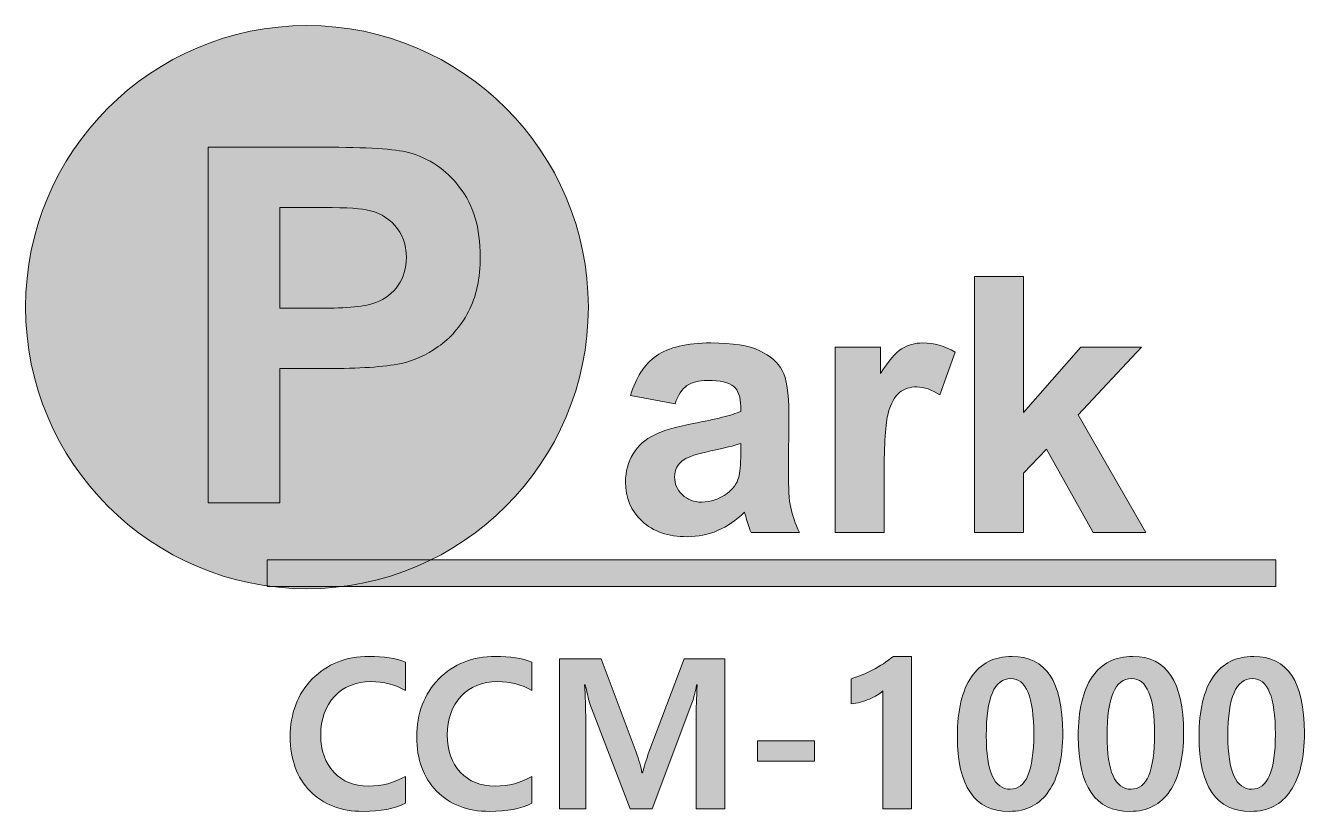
# Model space of a CAD drawing. Header units: inches. Extents: x 10 to 378, y -103 to 40.
# Drawn here: x 266 to 311.45, y -97.6 to -69.69 of the extents above; entities that cross this region are included whole.
import ezdxf

# ---------------------------------------------------------------- set-up
doc = ezdxf.new("R2010")
doc.units = ezdxf.units.IN
doc.header["$MEASUREMENT"] = 0
doc.layers.add('Layer 2', color=7, linetype='Continuous')

# ---------------------------------------------------------------- blocks, each defined once
blk = doc.blocks.new('block 32')
at = {"layer": 'Layer 2', "true_color": 0x39b54a}
h = blk.add_hatch(color=95, dxfattribs=at)
h.dxf.hatch_style = 2
edge = h.paths.add_edge_path()
edge.add_spline(control_points=[(272.488, -86.641), (272.488, -86.641), (272.488, -74.015), (272.488, -74.015), (272.488, -74.015), (276.58, -74.015), (276.58, -74.015), (278.13, -74.015), (279.14, -74.078), (279.611, -74.204), (280.335, -74.394), (280.94, -74.806), (281.428, -75.44), (281.916, -76.075), (282.161, -76.894), (282.161, -77.899), (282.161, -78.674), (282.02, -79.326), (281.739, -79.854), (281.457, -80.383), (281.1, -80.797), (280.666, -81.098), (280.233, -81.4), (279.792, -81.6), (279.344, -81.697), (278.735, -81.818), (277.854, -81.878), (276.7, -81.878), (276.7, -81.878), (275.038, -81.878), (275.038, -81.878), (275.038, -81.878), (275.038, -86.641), (275.038, -86.641), (275.038, -86.641), (272.488, -86.641), (272.488, -86.641)], knot_values=[0, 0, 0, 0, 1, 1, 1, 2, 2, 2, 3, 3, 3, 4, 4, 4, 5, 5, 5, 6, 6, 6, 7, 7, 7, 8, 8, 8, 9, 9, 9, 10, 10, 10, 11, 11, 11, 12, 12, 12, 12], degree=3, periodic=1)
edge = h.paths.add_edge_path()
edge.add_spline(control_points=[(275.038, -76.151), (275.038, -76.151), (275.038, -79.733), (275.038, -79.733), (275.038, -79.733), (276.433, -79.733), (276.433, -79.733), (277.438, -79.733), (278.109, -79.668), (278.448, -79.535), (278.787, -79.403), (279.053, -79.197), (279.245, -78.915), (279.437, -78.634), (279.534, -78.307), (279.534, -77.933), (279.534, -77.474), (279.399, -77.095), (279.129, -76.797), (278.859, -76.498), (278.517, -76.311), (278.104, -76.237), (277.799, -76.179), (277.188, -76.151), (276.269, -76.151), (276.269, -76.151), (275.038, -76.151), (275.038, -76.151)], knot_values=[0, 0, 0, 0, 1, 1, 1, 2, 2, 2, 3, 3, 3, 4, 4, 4, 5, 5, 5, 6, 6, 6, 7, 7, 7, 8, 8, 8, 9, 9, 9, 9], degree=3, periodic=1)
at = {"layer": 'Layer 2', "lineweight": 0}
for points, knots in [([(272.488, -86.641), (272.488, -86.641), (272.488, -74.015), (272.488, -74.015), (272.488, -74.015), (276.58, -74.015), (276.58, -74.015), (278.13, -74.015), (279.14, -74.078), (279.611, -74.204), (280.335, -74.394), (280.94, -74.806), (281.428, -75.44), (281.916, -76.075), (282.161, -76.894), (282.161, -77.899), (282.161, -78.674), (282.02, -79.326), (281.739, -79.854), (281.457, -80.383), (281.1, -80.797), (280.666, -81.098), (280.233, -81.4), (279.792, -81.6), (279.344, -81.697), (278.735, -81.818), (277.854, -81.878), (276.7, -81.878), (276.7, -81.878), (275.038, -81.878), (275.038, -81.878), (275.038, -81.878), (275.038, -86.641), (275.038, -86.641), (275.038, -86.641), (272.488, -86.641), (272.488, -86.641)], [0, 0, 0, 0, 1, 1, 1, 2, 2, 2, 3, 3, 3, 4, 4, 4, 5, 5, 5, 6, 6, 6, 7, 7, 7, 8, 8, 8, 9, 9, 9, 10, 10, 10, 11, 11, 11, 12, 12, 12, 12]), ([(275.038, -76.151), (275.038, -76.151), (275.038, -79.733), (275.038, -79.733), (275.038, -79.733), (276.433, -79.733), (276.433, -79.733), (277.438, -79.733), (278.109, -79.668), (278.448, -79.535), (278.787, -79.403), (279.053, -79.197), (279.245, -78.915), (279.437, -78.634), (279.534, -78.307), (279.534, -77.933), (279.534, -77.474), (279.399, -77.095), (279.129, -76.797), (278.859, -76.498), (278.517, -76.311), (278.104, -76.237), (277.799, -76.179), (277.188, -76.151), (276.269, -76.151), (276.269, -76.151), (275.038, -76.151), (275.038, -76.151)], [0, 0, 0, 0, 1, 1, 1, 2, 2, 2, 3, 3, 3, 4, 4, 4, 5, 5, 5, 6, 6, 6, 7, 7, 7, 8, 8, 8, 9, 9, 9, 9])]:
    blk.add_open_spline(points, degree=3, knots=knots, dxfattribs=at)
blk = doc.blocks.new('block 33')
at = {"layer": 'Layer 2', "true_color": 0xffffff}
h = blk.add_hatch(color=7, dxfattribs=at)
h.dxf.hatch_style = 2
h.paths.add_polyline_path([(299.725, -87.699), (299.725, -78.608), (301.468, -78.608), (301.468, -83.433), (303.508, -81.114), (305.654, -81.114), (303.403, -83.52), (305.815, -87.699), (303.936, -87.699), (302.28, -84.741), (301.468, -85.591), (301.468, -87.699)])
h = blk.add_hatch(color=7, dxfattribs=at)
h.dxf.hatch_style = 2
edge = h.paths.add_edge_path()
edge.add_spline(control_points=[(289.084, -83.123), (289.084, -83.123), (287.503, -82.837), (287.503, -82.837), (287.681, -82.201), (287.987, -81.73), (288.421, -81.424), (288.855, -81.118), (289.5, -80.965), (290.355, -80.965), (291.133, -80.965), (291.711, -81.057), (292.092, -81.241), (292.472, -81.425), (292.74, -81.658), (292.895, -81.941), (293.05, -82.225), (293.127, -82.744), (293.127, -83.501), (293.127, -83.501), (293.109, -85.535), (293.109, -85.535), (293.109, -86.114), (293.137, -86.541), (293.192, -86.816), (293.248, -87.09), (293.353, -87.385), (293.506, -87.699), (293.506, -87.699), (291.782, -87.699), (291.782, -87.699), (291.736, -87.583), (291.68, -87.412), (291.614, -87.185), (291.585, -87.081), (291.565, -87.013), (291.552, -86.98), (291.255, -87.269), (290.936, -87.486), (290.597, -87.631), (290.258, -87.776), (289.897, -87.848), (289.512, -87.848), (288.834, -87.848), (288.3, -87.664), (287.909, -87.296), (287.518, -86.928), (287.323, -86.463), (287.323, -85.901), (287.323, -85.529), (287.412, -85.197), (287.59, -84.906), (287.767, -84.614), (288.017, -84.391), (288.337, -84.236), (288.657, -84.081), (289.119, -83.945), (289.723, -83.83), (290.537, -83.677), (291.102, -83.534), (291.416, -83.402), (291.416, -83.402), (291.416, -83.228), (291.416, -83.228), (291.416, -82.893), (291.333, -82.655), (291.168, -82.512), (291.002, -82.369), (290.69, -82.298), (290.231, -82.298), (289.921, -82.298), (289.679, -82.359), (289.506, -82.481), (289.332, -82.603), (289.192, -82.817), (289.084, -83.123)], knot_values=[0, 0, 0, 0, 1, 1, 1, 2, 2, 2, 3, 3, 3, 4, 4, 4, 5, 5, 5, 6, 6, 6, 7, 7, 7, 8, 8, 8, 9, 9, 9, 10, 10, 10, 11, 11, 11, 12, 12, 12, 13, 13, 13, 14, 14, 14, 15, 15, 15, 16, 16, 16, 17, 17, 17, 18, 18, 18, 19, 19, 19, 20, 20, 20, 21, 21, 21, 22, 22, 22, 23, 23, 23, 24, 24, 24, 25, 25, 25, 25], degree=3, periodic=1)
edge = h.paths.add_edge_path()
edge.add_spline(control_points=[(291.416, -84.537), (291.193, -84.611), (290.839, -84.7), (290.355, -84.803), (289.872, -84.907), (289.555, -85.008), (289.407, -85.107), (289.179, -85.268), (289.066, -85.473), (289.066, -85.721), (289.066, -85.965), (289.157, -86.176), (289.338, -86.354), (289.52, -86.531), (289.752, -86.62), (290.033, -86.62), (290.347, -86.62), (290.647, -86.517), (290.932, -86.31), (291.143, -86.153), (291.281, -85.961), (291.348, -85.733), (291.393, -85.585), (291.416, -85.301), (291.416, -84.884), (291.416, -84.884), (291.416, -84.537), (291.416, -84.537)], knot_values=[0, 0, 0, 0, 1, 1, 1, 2, 2, 2, 3, 3, 3, 4, 4, 4, 5, 5, 5, 6, 6, 6, 7, 7, 7, 8, 8, 8, 9, 9, 9, 9], degree=3, periodic=1)
h = blk.add_hatch(color=7, dxfattribs=at)
h.dxf.hatch_style = 2
edge = h.paths.add_edge_path()
edge.add_spline(control_points=[(296.513, -87.699), (296.513, -87.699), (294.771, -87.699), (294.771, -87.699), (294.771, -87.699), (294.771, -81.114), (294.771, -81.114), (294.771, -81.114), (296.389, -81.114), (296.389, -81.114), (296.389, -81.114), (296.389, -82.05), (296.389, -82.05), (296.666, -81.608), (296.915, -81.316), (297.136, -81.176), (297.358, -81.035), (297.609, -80.965), (297.89, -80.965), (298.287, -80.965), (298.669, -81.074), (299.037, -81.293), (299.037, -81.293), (298.498, -82.813), (298.498, -82.813), (298.204, -82.623), (297.931, -82.527), (297.679, -82.527), (297.435, -82.527), (297.228, -82.595), (297.059, -82.729), (296.889, -82.863), (296.756, -83.106), (296.659, -83.458), (296.562, -83.809), (296.513, -84.545), (296.513, -85.665), (296.513, -85.665), (296.513, -87.699), (296.513, -87.699)], knot_values=[0, 0, 0, 0, 1, 1, 1, 2, 2, 2, 3, 3, 3, 4, 4, 4, 5, 5, 5, 6, 6, 6, 7, 7, 7, 8, 8, 8, 9, 9, 9, 10, 10, 10, 11, 11, 11, 12, 12, 12, 13, 13, 13, 13], degree=3, periodic=1)
at = {"layer": 'Layer 2', "lineweight": 0}
blk.add_lwpolyline([(299.725, -87.699), (299.725, -78.608), (301.468, -78.608), (301.468, -83.433), (303.508, -81.114), (305.654, -81.114), (303.403, -83.52), (305.815, -87.699), (303.936, -87.699), (302.28, -84.741), (301.468, -85.591), (301.468, -87.699), (299.725, -87.699)], dxfattribs=at)
for points, knots in [([(289.084, -83.123), (289.084, -83.123), (287.503, -82.837), (287.503, -82.837), (287.681, -82.201), (287.987, -81.73), (288.421, -81.424), (288.855, -81.118), (289.5, -80.965), (290.355, -80.965), (291.133, -80.965), (291.711, -81.057), (292.092, -81.241), (292.472, -81.425), (292.74, -81.658), (292.895, -81.941), (293.05, -82.225), (293.127, -82.744), (293.127, -83.501), (293.127, -83.501), (293.109, -85.535), (293.109, -85.535), (293.109, -86.114), (293.137, -86.541), (293.192, -86.816), (293.248, -87.09), (293.353, -87.385), (293.506, -87.699), (293.506, -87.699), (291.782, -87.699), (291.782, -87.699), (291.736, -87.583), (291.68, -87.412), (291.614, -87.185), (291.585, -87.081), (291.565, -87.013), (291.552, -86.98), (291.255, -87.269), (290.936, -87.486), (290.597, -87.631), (290.258, -87.776), (289.897, -87.848), (289.512, -87.848), (288.834, -87.848), (288.3, -87.664), (287.909, -87.296), (287.518, -86.928), (287.323, -86.463), (287.323, -85.901), (287.323, -85.529), (287.412, -85.197), (287.59, -84.906), (287.767, -84.614), (288.017, -84.391), (288.337, -84.236), (288.657, -84.081), (289.119, -83.945), (289.723, -83.83), (290.537, -83.677), (291.102, -83.534), (291.416, -83.402), (291.416, -83.402), (291.416, -83.228), (291.416, -83.228), (291.416, -82.893), (291.333, -82.655), (291.168, -82.512), (291.002, -82.369), (290.69, -82.298), (290.231, -82.298), (289.921, -82.298), (289.679, -82.359), (289.506, -82.481), (289.332, -82.603), (289.192, -82.817), (289.084, -83.123)], [0, 0, 0, 0, 1, 1, 1, 2, 2, 2, 3, 3, 3, 4, 4, 4, 5, 5, 5, 6, 6, 6, 7, 7, 7, 8, 8, 8, 9, 9, 9, 10, 10, 10, 11, 11, 11, 12, 12, 12, 13, 13, 13, 14, 14, 14, 15, 15, 15, 16, 16, 16, 17, 17, 17, 18, 18, 18, 19, 19, 19, 20, 20, 20, 21, 21, 21, 22, 22, 22, 23, 23, 23, 24, 24, 24, 25, 25, 25, 25]), ([(296.513, -87.699), (296.513, -87.699), (294.771, -87.699), (294.771, -87.699), (294.771, -87.699), (294.771, -81.114), (294.771, -81.114), (294.771, -81.114), (296.389, -81.114), (296.389, -81.114), (296.389, -81.114), (296.389, -82.05), (296.389, -82.05), (296.666, -81.608), (296.915, -81.316), (297.136, -81.176), (297.358, -81.035), (297.609, -80.965), (297.89, -80.965), (298.287, -80.965), (298.669, -81.074), (299.037, -81.293), (299.037, -81.293), (298.498, -82.813), (298.498, -82.813), (298.204, -82.623), (297.931, -82.527), (297.679, -82.527), (297.435, -82.527), (297.228, -82.595), (297.059, -82.729), (296.889, -82.863), (296.756, -83.106), (296.659, -83.458), (296.562, -83.809), (296.513, -84.545), (296.513, -85.665), (296.513, -85.665), (296.513, -87.699), (296.513, -87.699)], [0, 0, 0, 0, 1, 1, 1, 2, 2, 2, 3, 3, 3, 4, 4, 4, 5, 5, 5, 6, 6, 6, 7, 7, 7, 8, 8, 8, 9, 9, 9, 10, 10, 10, 11, 11, 11, 12, 12, 12, 13, 13, 13, 13]), ([(291.416, -84.537), (291.193, -84.611), (290.839, -84.7), (290.355, -84.803), (289.872, -84.907), (289.555, -85.008), (289.407, -85.107), (289.179, -85.268), (289.066, -85.473), (289.066, -85.721), (289.066, -85.965), (289.157, -86.176), (289.338, -86.354), (289.52, -86.531), (289.752, -86.62), (290.033, -86.62), (290.347, -86.62), (290.647, -86.517), (290.932, -86.31), (291.143, -86.153), (291.281, -85.961), (291.348, -85.733), (291.393, -85.585), (291.416, -85.301), (291.416, -84.884), (291.416, -84.884), (291.416, -84.537), (291.416, -84.537)], [0, 0, 0, 0, 1, 1, 1, 2, 2, 2, 3, 3, 3, 4, 4, 4, 5, 5, 5, 6, 6, 6, 7, 7, 7, 8, 8, 8, 9, 9, 9, 9])]:
    blk.add_open_spline(points, degree=3, knots=knots, dxfattribs=at)
blk = doc.blocks.new('block 40')
at = {"layer": 'Layer 2', "true_color": 0xff0000}
h = blk.add_hatch(color=1, dxfattribs=at)
h.dxf.hatch_style = 2
edge = h.paths.add_edge_path()
edge.add_spline(control_points=[(279.501, -97.311), (279.115, -97.507), (278.614, -97.604), (277.996, -97.604), (277.208, -97.604), (276.579, -97.364), (276.11, -96.882), (275.641, -96.402), (275.406, -95.761), (275.406, -94.96), (275.406, -94.121), (275.668, -93.434), (276.191, -92.9), (276.715, -92.366), (277.386, -92.099), (278.206, -92.099), (278.722, -92.099), (279.154, -92.167), (279.501, -92.305), (279.501, -92.305), (279.501, -93.31), (279.501, -93.31), (279.14, -93.101), (278.73, -92.996), (278.271, -92.996), (277.734, -92.996), (277.303, -93.171), (276.978, -93.52), (276.654, -93.87), (276.492, -94.326), (276.492, -94.888), (276.492, -95.44), (276.646, -95.881), (276.955, -96.212), (277.263, -96.542), (277.675, -96.707), (278.188, -96.707), (278.673, -96.707), (279.111, -96.591), (279.501, -96.36), (279.501, -96.36), (279.501, -97.311), (279.501, -97.311)], knot_values=[0, 0, 0, 0, 1, 1, 1, 2, 2, 2, 3, 3, 3, 4, 4, 4, 5, 5, 5, 6, 6, 6, 7, 7, 7, 8, 8, 8, 9, 9, 9, 10, 10, 10, 11, 11, 11, 12, 12, 12, 13, 13, 13, 14, 14, 14, 14], degree=3, periodic=1)
h = blk.add_hatch(color=1, dxfattribs=at)
h.dxf.hatch_style = 2
edge = h.paths.add_edge_path()
edge.add_spline(control_points=[(283.998, -97.311), (283.612, -97.507), (283.11, -97.604), (282.493, -97.604), (281.704, -97.604), (281.075, -97.364), (280.606, -96.882), (280.137, -96.402), (279.903, -95.761), (279.903, -94.96), (279.903, -94.121), (280.164, -93.434), (280.688, -92.9), (281.211, -92.366), (281.883, -92.099), (282.702, -92.099), (283.219, -92.099), (283.651, -92.167), (283.998, -92.305), (283.998, -92.305), (283.998, -93.31), (283.998, -93.31), (283.636, -93.101), (283.226, -92.996), (282.768, -92.996), (282.23, -92.996), (281.799, -93.171), (281.475, -93.52), (281.15, -93.87), (280.988, -94.326), (280.988, -94.888), (280.988, -95.44), (281.143, -95.881), (281.451, -96.212), (281.76, -96.542), (282.171, -96.707), (282.685, -96.707), (283.169, -96.707), (283.607, -96.591), (283.998, -96.36), (283.998, -96.36), (283.998, -97.311), (283.998, -97.311)], knot_values=[0, 0, 0, 0, 1, 1, 1, 2, 2, 2, 3, 3, 3, 4, 4, 4, 5, 5, 5, 6, 6, 6, 7, 7, 7, 8, 8, 8, 9, 9, 9, 10, 10, 10, 11, 11, 11, 12, 12, 12, 13, 13, 13, 14, 14, 14, 14], degree=3, periodic=1)
h = blk.add_hatch(color=1, dxfattribs=at)
h.dxf.hatch_style = 2
edge = h.paths.add_edge_path()
edge.add_spline(control_points=[(289.829, -97.51), (289.829, -97.51), (289.829, -94.211), (289.829, -94.211), (289.829, -93.97), (289.843, -93.601), (289.872, -93.104), (289.872, -93.104), (289.85, -93.104), (289.85, -93.104), (289.79, -93.408), (289.735, -93.625), (289.684, -93.755), (289.684, -93.755), (288.273, -97.51), (288.273, -97.51), (288.273, -97.51), (287.488, -97.51), (287.488, -97.51), (287.488, -97.51), (286.059, -93.788), (286.059, -93.788), (286.024, -93.691), (285.968, -93.464), (285.893, -93.104), (285.893, -93.104), (285.868, -93.104), (285.868, -93.104), (285.894, -93.497), (285.908, -93.924), (285.908, -94.385), (285.908, -94.385), (285.908, -97.51), (285.908, -97.51), (285.908, -97.51), (284.971, -97.51), (284.971, -97.51), (284.971, -97.51), (284.971, -92.185), (284.971, -92.185), (284.971, -92.185), (286.454, -92.185), (286.454, -92.185), (286.454, -92.185), (287.698, -95.503), (287.698, -95.503), (287.802, -95.777), (287.871, -96.021), (287.905, -96.233), (287.905, -96.233), (287.93, -96.233), (287.93, -96.233), (287.983, -96.023), (288.058, -95.777), (288.154, -95.495), (288.154, -95.495), (289.409, -92.185), (289.409, -92.185), (289.409, -92.185), (290.849, -92.185), (290.849, -92.185), (290.849, -92.185), (290.849, -97.51), (290.849, -97.51), (290.849, -97.51), (289.829, -97.51), (289.829, -97.51)], knot_values=[0, 0, 0, 0, 1, 1, 1, 2, 2, 2, 3, 3, 3, 4, 4, 4, 5, 5, 5, 6, 6, 6, 7, 7, 7, 8, 8, 8, 9, 9, 9, 10, 10, 10, 11, 11, 11, 12, 12, 12, 13, 13, 13, 14, 14, 14, 15, 15, 15, 16, 16, 16, 17, 17, 17, 18, 18, 18, 19, 19, 19, 20, 20, 20, 21, 21, 21, 22, 22, 22, 22], degree=3, periodic=1)
h = blk.add_hatch(color=1, dxfattribs=at)
h.dxf.hatch_style = 2
edge = h.paths.add_edge_path()
edge.add_spline(control_points=[(297.48, -92.099), (297.48, -92.099), (297.48, -97.51), (297.48, -97.51), (297.48, -97.51), (296.47, -97.51), (296.47, -97.51), (296.47, -97.51), (296.47, -93.325), (296.47, -93.325), (296.357, -93.429), (296.197, -93.525), (295.989, -93.614), (295.782, -93.703), (295.566, -93.761), (295.342, -93.788), (295.342, -93.788), (295.342, -92.894), (295.342, -92.894), (295.872, -92.735), (296.373, -92.47), (296.843, -92.099), (296.843, -92.099), (297.48, -92.099), (297.48, -92.099)], knot_values=[0, 0, 0, 0, 1, 1, 1, 2, 2, 2, 3, 3, 3, 4, 4, 4, 5, 5, 5, 6, 6, 6, 7, 7, 7, 8, 8, 8, 8], degree=3, periodic=1)
h = blk.add_hatch(color=1, dxfattribs=at)
h.dxf.hatch_style = 2
edge = h.paths.add_edge_path()
edge.add_spline(control_points=[(299.118, -94.938), (299.118, -94.012), (299.284, -93.307), (299.615, -92.824), (299.947, -92.34), (300.429, -92.099), (301.061, -92.099), (302.262, -92.099), (302.862, -93.004), (302.862, -94.815), (302.862, -95.708), (302.698, -96.395), (302.372, -96.879), (302.045, -97.363), (301.572, -97.604), (300.952, -97.604), (299.73, -97.604), (299.118, -96.716), (299.118, -94.938)], knot_values=[0, 0, 0, 0, 1, 1, 1, 2, 2, 2, 3, 3, 3, 4, 4, 4, 5, 5, 5, 6, 6, 6, 6], degree=3, periodic=1)
edge = h.paths.add_edge_path()
edge.add_spline(control_points=[(300.142, -94.913), (300.142, -96.181), (300.426, -96.816), (300.996, -96.816), (301.553, -96.816), (301.831, -96.165), (301.831, -94.862), (301.831, -93.543), (301.559, -92.884), (301.014, -92.884), (300.432, -92.884), (300.142, -93.56), (300.142, -94.913)], knot_values=[0, 0, 0, 0, 1, 1, 1, 2, 2, 2, 3, 3, 3, 4, 4, 4, 4], degree=3, periodic=1)
h = blk.add_hatch(color=1, dxfattribs=at)
h.dxf.hatch_style = 2
edge = h.paths.add_edge_path()
edge.add_spline(control_points=[(303.412, -94.938), (303.412, -94.012), (303.578, -93.307), (303.909, -92.824), (304.241, -92.34), (304.723, -92.099), (305.355, -92.099), (306.556, -92.099), (307.156, -93.004), (307.156, -94.815), (307.156, -95.708), (306.992, -96.395), (306.666, -96.879), (306.339, -97.363), (305.866, -97.604), (305.246, -97.604), (304.023, -97.604), (303.412, -96.716), (303.412, -94.938)], knot_values=[0, 0, 0, 0, 1, 1, 1, 2, 2, 2, 3, 3, 3, 4, 4, 4, 5, 5, 5, 6, 6, 6, 6], degree=3, periodic=1)
edge = h.paths.add_edge_path()
edge.add_spline(control_points=[(304.436, -94.913), (304.436, -96.181), (304.72, -96.816), (305.289, -96.816), (305.847, -96.816), (306.125, -96.165), (306.125, -94.862), (306.125, -93.543), (305.852, -92.884), (305.307, -92.884), (304.726, -92.884), (304.436, -93.56), (304.436, -94.913)], knot_values=[0, 0, 0, 0, 1, 1, 1, 2, 2, 2, 3, 3, 3, 4, 4, 4, 4], degree=3, periodic=1)
h = blk.add_hatch(color=1, dxfattribs=at)
h.dxf.hatch_style = 2
edge = h.paths.add_edge_path()
edge.add_spline(control_points=[(307.706, -94.938), (307.706, -94.012), (307.872, -93.307), (308.203, -92.824), (308.534, -92.34), (309.016, -92.099), (309.648, -92.099), (310.849, -92.099), (311.45, -93.004), (311.45, -94.815), (311.45, -95.708), (311.286, -96.395), (310.959, -96.879), (310.633, -97.363), (310.16, -97.604), (309.54, -97.604), (308.317, -97.604), (307.706, -96.716), (307.706, -94.938)], knot_values=[0, 0, 0, 0, 1, 1, 1, 2, 2, 2, 3, 3, 3, 4, 4, 4, 5, 5, 5, 6, 6, 6, 6], degree=3, periodic=1)
edge = h.paths.add_edge_path()
edge.add_spline(control_points=[(308.729, -94.913), (308.729, -96.181), (309.014, -96.816), (309.583, -96.816), (310.14, -96.816), (310.419, -96.165), (310.419, -94.862), (310.419, -93.543), (310.146, -92.884), (309.601, -92.884), (309.02, -92.884), (308.729, -93.56), (308.729, -94.913)], knot_values=[0, 0, 0, 0, 1, 1, 1, 2, 2, 2, 3, 3, 3, 4, 4, 4, 4], degree=3, periodic=1)
h = blk.add_hatch(color=1, dxfattribs=at)
h.dxf.hatch_style = 2
h.paths.add_polyline_path([(294.043, -95.817), (292.014, -95.817), (292.014, -95.094), (294.043, -95.094)])
at = {"layer": 'Layer 2', "lineweight": 0}
blk.add_lwpolyline([(294.043, -95.817), (292.014, -95.817), (292.014, -95.094), (294.043, -95.094), (294.043, -95.817)], dxfattribs=at)
for points, knots in [([(279.501, -97.311), (279.115, -97.507), (278.614, -97.604), (277.996, -97.604), (277.208, -97.604), (276.579, -97.364), (276.11, -96.882), (275.641, -96.402), (275.406, -95.761), (275.406, -94.96), (275.406, -94.121), (275.668, -93.434), (276.191, -92.9), (276.715, -92.366), (277.386, -92.099), (278.206, -92.099), (278.722, -92.099), (279.154, -92.167), (279.501, -92.305), (279.501, -92.305), (279.501, -93.31), (279.501, -93.31), (279.14, -93.101), (278.73, -92.996), (278.271, -92.996), (277.734, -92.996), (277.303, -93.171), (276.978, -93.52), (276.654, -93.87), (276.492, -94.326), (276.492, -94.888), (276.492, -95.44), (276.646, -95.881), (276.955, -96.212), (277.263, -96.542), (277.675, -96.707), (278.188, -96.707), (278.673, -96.707), (279.111, -96.591), (279.501, -96.36), (279.501, -96.36), (279.501, -97.311), (279.501, -97.311)], [0, 0, 0, 0, 1, 1, 1, 2, 2, 2, 3, 3, 3, 4, 4, 4, 5, 5, 5, 6, 6, 6, 7, 7, 7, 8, 8, 8, 9, 9, 9, 10, 10, 10, 11, 11, 11, 12, 12, 12, 13, 13, 13, 14, 14, 14, 14]), ([(283.998, -97.311), (283.612, -97.507), (283.11, -97.604), (282.493, -97.604), (281.704, -97.604), (281.075, -97.364), (280.606, -96.882), (280.137, -96.402), (279.903, -95.761), (279.903, -94.96), (279.903, -94.121), (280.164, -93.434), (280.688, -92.9), (281.211, -92.366), (281.883, -92.099), (282.702, -92.099), (283.219, -92.099), (283.651, -92.167), (283.998, -92.305), (283.998, -92.305), (283.998, -93.31), (283.998, -93.31), (283.636, -93.101), (283.226, -92.996), (282.768, -92.996), (282.23, -92.996), (281.799, -93.171), (281.475, -93.52), (281.15, -93.87), (280.988, -94.326), (280.988, -94.888), (280.988, -95.44), (281.143, -95.881), (281.451, -96.212), (281.76, -96.542), (282.171, -96.707), (282.685, -96.707), (283.169, -96.707), (283.607, -96.591), (283.998, -96.36), (283.998, -96.36), (283.998, -97.311), (283.998, -97.311)], [0, 0, 0, 0, 1, 1, 1, 2, 2, 2, 3, 3, 3, 4, 4, 4, 5, 5, 5, 6, 6, 6, 7, 7, 7, 8, 8, 8, 9, 9, 9, 10, 10, 10, 11, 11, 11, 12, 12, 12, 13, 13, 13, 14, 14, 14, 14]), ([(289.829, -97.51), (289.829, -97.51), (289.829, -94.211), (289.829, -94.211), (289.829, -93.97), (289.843, -93.601), (289.872, -93.104), (289.872, -93.104), (289.85, -93.104), (289.85, -93.104), (289.79, -93.408), (289.735, -93.625), (289.684, -93.755), (289.684, -93.755), (288.273, -97.51), (288.273, -97.51), (288.273, -97.51), (287.488, -97.51), (287.488, -97.51), (287.488, -97.51), (286.059, -93.788), (286.059, -93.788), (286.024, -93.691), (285.968, -93.464), (285.893, -93.104), (285.893, -93.104), (285.868, -93.104), (285.868, -93.104), (285.894, -93.497), (285.908, -93.924), (285.908, -94.385), (285.908, -94.385), (285.908, -97.51), (285.908, -97.51), (285.908, -97.51), (284.971, -97.51), (284.971, -97.51), (284.971, -97.51), (284.971, -92.185), (284.971, -92.185), (284.971, -92.185), (286.454, -92.185), (286.454, -92.185), (286.454, -92.185), (287.698, -95.503), (287.698, -95.503), (287.802, -95.777), (287.871, -96.021), (287.905, -96.233), (287.905, -96.233), (287.93, -96.233), (287.93, -96.233), (287.983, -96.023), (288.058, -95.777), (288.154, -95.495), (288.154, -95.495), (289.409, -92.185), (289.409, -92.185), (289.409, -92.185), (290.849, -92.185), (290.849, -92.185), (290.849, -92.185), (290.849, -97.51), (290.849, -97.51), (290.849, -97.51), (289.829, -97.51), (289.829, -97.51)], [0, 0, 0, 0, 1, 1, 1, 2, 2, 2, 3, 3, 3, 4, 4, 4, 5, 5, 5, 6, 6, 6, 7, 7, 7, 8, 8, 8, 9, 9, 9, 10, 10, 10, 11, 11, 11, 12, 12, 12, 13, 13, 13, 14, 14, 14, 15, 15, 15, 16, 16, 16, 17, 17, 17, 18, 18, 18, 19, 19, 19, 20, 20, 20, 21, 21, 21, 22, 22, 22, 22]), ([(297.48, -92.099), (297.48, -92.099), (297.48, -97.51), (297.48, -97.51), (297.48, -97.51), (296.47, -97.51), (296.47, -97.51), (296.47, -97.51), (296.47, -93.325), (296.47, -93.325), (296.357, -93.429), (296.197, -93.525), (295.989, -93.614), (295.782, -93.703), (295.566, -93.761), (295.342, -93.788), (295.342, -93.788), (295.342, -92.894), (295.342, -92.894), (295.872, -92.735), (296.373, -92.47), (296.843, -92.099), (296.843, -92.099), (297.48, -92.099), (297.48, -92.099)], [0, 0, 0, 0, 1, 1, 1, 2, 2, 2, 3, 3, 3, 4, 4, 4, 5, 5, 5, 6, 6, 6, 7, 7, 7, 8, 8, 8, 8]), ([(299.118, -94.938), (299.118, -94.012), (299.284, -93.307), (299.615, -92.824), (299.947, -92.34), (300.429, -92.099), (301.061, -92.099), (302.262, -92.099), (302.862, -93.004), (302.862, -94.815), (302.862, -95.708), (302.698, -96.395), (302.372, -96.879), (302.045, -97.363), (301.572, -97.604), (300.952, -97.604), (299.73, -97.604), (299.118, -96.716), (299.118, -94.938)], [0, 0, 0, 0, 1, 1, 1, 2, 2, 2, 3, 3, 3, 4, 4, 4, 5, 5, 5, 6, 6, 6, 6]), ([(303.412, -94.938), (303.412, -94.012), (303.578, -93.307), (303.909, -92.824), (304.241, -92.34), (304.723, -92.099), (305.355, -92.099), (306.556, -92.099), (307.156, -93.004), (307.156, -94.815), (307.156, -95.708), (306.992, -96.395), (306.666, -96.879), (306.339, -97.363), (305.866, -97.604), (305.246, -97.604), (304.023, -97.604), (303.412, -96.716), (303.412, -94.938)], [0, 0, 0, 0, 1, 1, 1, 2, 2, 2, 3, 3, 3, 4, 4, 4, 5, 5, 5, 6, 6, 6, 6]), ([(307.706, -94.938), (307.706, -94.012), (307.872, -93.307), (308.203, -92.824), (308.534, -92.34), (309.016, -92.099), (309.648, -92.099), (310.849, -92.099), (311.45, -93.004), (311.45, -94.815), (311.45, -95.708), (311.286, -96.395), (310.959, -96.879), (310.633, -97.363), (310.16, -97.604), (309.54, -97.604), (308.317, -97.604), (307.706, -96.716), (307.706, -94.938)], [0, 0, 0, 0, 1, 1, 1, 2, 2, 2, 3, 3, 3, 4, 4, 4, 5, 5, 5, 6, 6, 6, 6]), ([(300.142, -94.913), (300.142, -96.181), (300.426, -96.816), (300.996, -96.816), (301.553, -96.816), (301.831, -96.165), (301.831, -94.862), (301.831, -93.543), (301.559, -92.884), (301.014, -92.884), (300.432, -92.884), (300.142, -93.56), (300.142, -94.913)], [0, 0, 0, 0, 1, 1, 1, 2, 2, 2, 3, 3, 3, 4, 4, 4, 4]), ([(304.436, -94.913), (304.436, -96.181), (304.72, -96.816), (305.289, -96.816), (305.847, -96.816), (306.125, -96.165), (306.125, -94.862), (306.125, -93.543), (305.852, -92.884), (305.307, -92.884), (304.726, -92.884), (304.436, -93.56), (304.436, -94.913)], [0, 0, 0, 0, 1, 1, 1, 2, 2, 2, 3, 3, 3, 4, 4, 4, 4]), ([(308.729, -94.913), (308.729, -96.181), (309.014, -96.816), (309.583, -96.816), (310.14, -96.816), (310.419, -96.165), (310.419, -94.862), (310.419, -93.543), (310.146, -92.884), (309.601, -92.884), (309.02, -92.884), (308.729, -93.56), (308.729, -94.913)], [0, 0, 0, 0, 1, 1, 1, 2, 2, 2, 3, 3, 3, 4, 4, 4, 4])]:
    blk.add_open_spline(points, degree=3, knots=knots, dxfattribs=at)

msp = doc.modelspace()

# ---------------------------------------------------------------- hatches: boundary and pattern name
at = {"layer": 'Layer 2', "true_color": 0xffffff}
h = msp.add_hatch(color=7, dxfattribs=at)
h.dxf.hatch_style = 2
edge = h.paths.add_edge_path()
edge.add_spline(control_points=[(286.001, -79.695), (286.001, -85.218), (281.524, -89.695), (276.001, -89.695), (270.478, -89.695), (266.001, -85.218), (266.001, -79.695), (266.001, -74.172), (270.478, -69.695), (276.001, -69.695), (281.524, -69.695), (286.001, -74.172), (286.001, -79.695)], knot_values=[0, 0, 0, 0, 1, 1, 1, 2, 2, 2, 3, 3, 3, 4, 4, 4, 4], degree=3, periodic=1)
h = msp.add_hatch(color=7, dxfattribs=at)
h.dxf.hatch_style = 2
h.paths.add_polyline_path([(310.439, -88.667), (274.59, -88.667), (274.59, -89.621), (310.439, -89.621)])

# ---------------------------------------------------------------- linework, layer by layer
at = {"layer": 'Layer 2', "lineweight": 0}
msp.add_lwpolyline([(310.439, -88.667), (274.59, -88.667), (274.59, -89.621), (310.439, -89.621), (310.439, -88.667)], dxfattribs=at)
msp.add_open_spline([(286.001, -79.695), (286.001, -85.218), (281.524, -89.695), (276.001, -89.695), (270.478, -89.695), (266.001, -85.218), (266.001, -79.695), (266.001, -74.172), (270.478, -69.695), (276.001, -69.695), (281.524, -69.695), (286.001, -74.172), (286.001, -79.695)], degree=3, knots=[0, 0, 0, 0, 1, 1, 1, 2, 2, 2, 3, 3, 3, 4, 4, 4, 4], dxfattribs=at)

# ---------------------------------------------------------------- block references
at = {"layer": 'Layer 2'}
for name in ['block 32', 'block 33', 'block 40']:
    msp.add_blockref(name, (0, 0), dxfattribs=at)

doc.saveas('drawing.dxf')
